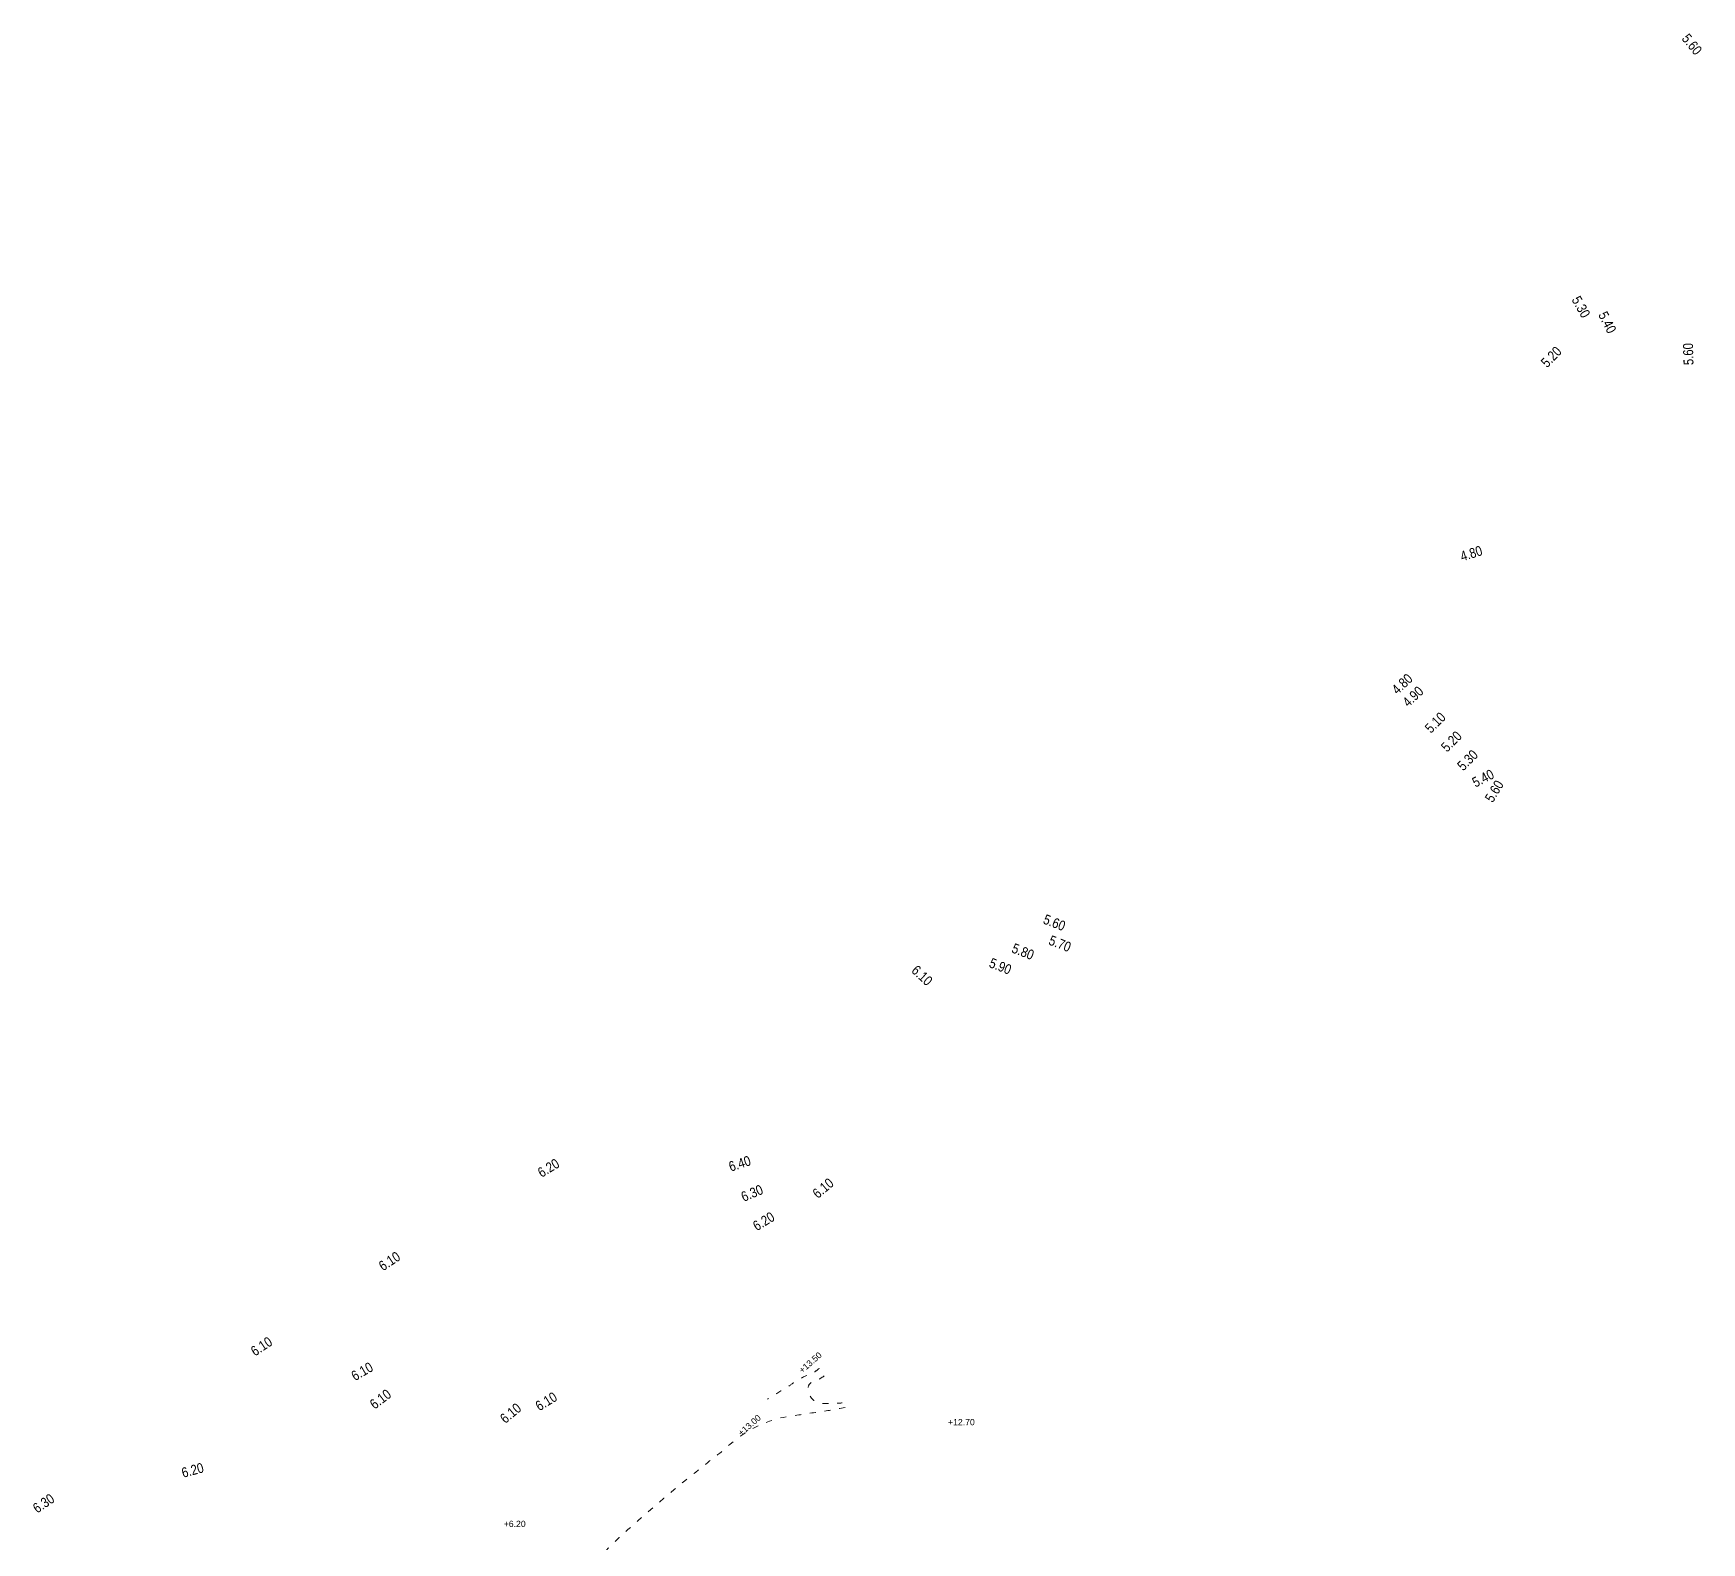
# Model space of a CAD drawing. Extents: x 833962 to 834524, y 817761 to 818199.
# Drawn here: x 834288.1 to 834456.4, y 818047.1 to 818199.3 of the extents above; entities that cross this region are included whole.
import ezdxf

# ---------------------------------------------------------------- set-up
doc = ezdxf.new("R2010")
doc.units = 0
doc.header["$LTSCALE"] = 1000
doc.header["$MEASUREMENT"] = 0
doc.linetypes.add('ACAD_ISO03W100', pattern=[30, 12, -18])
for name, color, linetype, lineweight in [('030-contour lines- numbers', 2, 'Continuous', 9), ('030-contour lines- PIW road numbers', 250, 'Continuous', 9), ('030-Topo .00', 1, 'ACAD_ISO03W100', 20)]:
    doc.layers.add(name, color=color, linetype=linetype, lineweight=lineweight)
doc.styles.add('W8 TOPO wkcd', font='swissc.ttf', dxfattribs={"height": 1.1})

msp = doc.modelspace()

# ---------------------------------------------------------------- linework, layer by layer
at = {"layer": '030-Topo .00', "ltscale": 5e-05, "flags": 128}
for points in [[(834366.1, 818063.94, 0.059009), (834364.83, 818063.24, -0.006752), (834363.8, 818062.57, 0.004536), (834362.14, 818061.55, 0.005962)], [(834369.96, 818060.73, -0.023063), (834367.17, 818060.25, -0.005985), (834364.17, 818059.81, 0.159364), (834357.68, 818056.36, 0.031441), (834355.95, 818055.03, 0.017654), (834347.55, 818047.94, 0.028374), (834344.69, 818045.01, 0.032887), (834343.11, 818042.94, -0.010784), (834342.4, 818041.87, -0.076521), (834340.92, 818040.32, 0.040091), (834340.16, 818039.74, 0.081193), (834339.99, 818039.52, 0.284899), (834340, 818039.21, 0.0887), (834340.18, 818039.02, 0.041671), (834340.47, 818038.83, 0.032345), (834341.24, 818038.5, 0.002491), (834342.41, 818038.08, -0.034827), (834344.2, 818037.29, -0.01447), (834345.4, 818036.62)]]:
    msp.add_lwpolyline(points, format="xyb", dxfattribs=at)
at = {"layer": '030-Topo .00', "ltscale": 5e-05}
for points in [[(834367.37, 818064.66), (834366.75, 818064.22), (834366.1, 818063.94)], [(834367.87, 818063.9), (834367.17, 818063.5), (834366.37, 818063.07), (834366.27, 818062.28), (834366.53, 818061.73), (834367.1, 818061.27), (834367.85, 818061.12), (834368.73, 818061.11), (834369.66, 818061.18)]]:
    msp.add_spline(points, degree=3, dxfattribs=at)

# ---------------------------------------------------------------- texts
at = {"layer": '030-contour lines- numbers', "ltscale": 0.2, "char_height": 0.625, "width": 1.2903, "attachment_point": 8, "rotation": 41.1038, "style": 'W8 TOPO wkcd'}
for s, insert in [('{\\fArial|b0|i0|c0|p34;+13.50}', (834366.67, 818065.01)), ('{\\fArial|b0|i0|c0|p34;+13.00}', (834360.53, 818058.69))]:
    msp.add_mtext(s, dxfattribs=dict(at, insert=insert))
at = {"layer": '030-contour lines- numbers', "ltscale": 0.2, "char_height": 0.625, "width": 1.2903, "attachment_point": 8, "style": 'W8 TOPO wkcd'}
for s, insert in [('{\\fArial|b0|i0|c0|p34;+12.70}', (834381.7, 818058.92)), ('{\\fArial|b0|i0|c0|p34;+6.20}', (834336.64, 818048.66))]:
    msp.add_mtext(s, dxfattribs=dict(at, insert=insert))
at = {"layer": '030-contour lines- PIW road numbers', "char_height": 1, "attachment_point": 5, "style": 'W8 TOPO wkcd'}
for s, insert, width, rotation in [('5.60', (834455.39, 818198.18), 10.4803, 309.3916), ('5.30', (834444.2, 818171.7), 10.4803, 299.346), ('5.40', (834446.86, 818170.14), 10.4803, 296.967), ('5.20', (834441.2, 818166.66), 10.4803, 45.9518), ('5.60', (834455.02, 818166.94), 10.4803, 91.695), ('4.80', (834433.13, 818146.84), 10.6429, 17.3793), ('4.80', (834426.16, 818133.68), 10.6429, 42.9298), ('4.90', (834427.25, 818132.41), 10.6429, 42.9298), ('5.10', (834429.5, 818129.78), 10.4803, 44.7087), ('5.20', (834431.13, 818127.88), 10.4803, 44.7087), ('5.30', (834432.76, 818125.99), 10.4803, 44.7087), ('5.40', (834434.32, 818124.17), 10.4803, 26.9608), ('5.60', (834435.45, 818122.86), 10.4803, 58.8261), ('5.60', (834391.08, 818109.61), 10.4803, 338.7755), ('5.70', (834391.64, 818107.49), 10.4803, 338.7755), ('5.80', (834387.91, 818106.69), 10.4803, 338.7755), ('6.10', (834377.73, 818104.28), 10.5023, 317.2523), ('5.90', (834385.63, 818105.21), 10.4803, 338.7755), ('6.20', (834340.05, 818084.87), 10.5023, 31.2126), ('6.40', (834359.34, 818085.31), 10.5023, 18.1676), ('6.30', (834360.58, 818082.33), 10.5023, 22.9196), ('6.10', (834367.75, 818082.83), 10.5023, 39.9024), ('6.20', (834361.76, 818079.49), 10.5023, 31.3042), ('6.10', (834324.01, 818075.47), 10.5023, 33.6176), ('6.10', (834311.1, 818066.88), 10.5023, 33.6176), ('6.10', (834321.25, 818064.35), 10.5023, 29.9516), ('6.10', (834323.1, 818061.56), 10.5023, 37.2837), ('6.10', (834339.82, 818061.33), 10.5023, 31.5782), ('6.10', (834336.23, 818060.14), 10.5023, 39.6602), ('6.20', (834304.15, 818054.39), 10.5023, 15.1825), ('6.30', (834289.12, 818051.05), 10.5023, 34.3472)]:
    msp.add_mtext(s, dxfattribs=dict(at, insert=insert, width=width, rotation=rotation))

doc.saveas('drawing.dxf')
